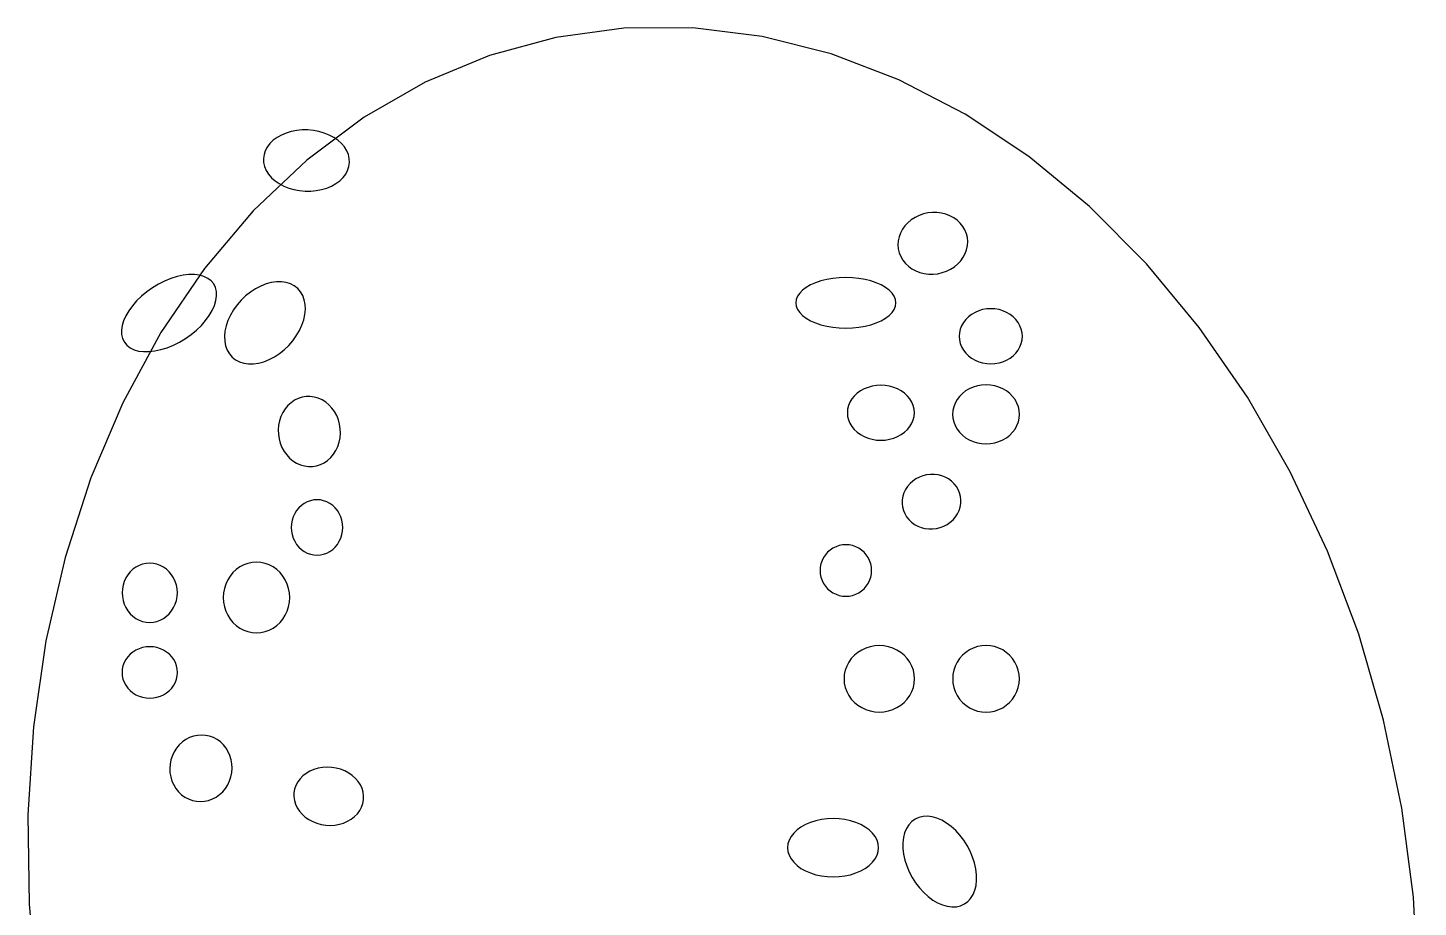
# Model space of a CAD drawing. Extents: x -1 to 217, y -22 to 302.
# Drawn here: x 97.8 to 125.52, y 85.3 to 102.83 of the extents above; entities that cross this region are included whole.
import ezdxf

# ---------------------------------------------------------------- set-up
doc = ezdxf.new("R2010")
doc.units = 0

msp = doc.modelspace()

# ---------------------------------------------------------------- linework, layer by layer
at = {"layer": 'ELLIPSES'}
for p, q in [((109.684, 102.818), (108.327, 102.634)), ((111.06, 102.825), (109.684, 102.818)), ((112.441, 102.655), (111.06, 102.825)), ((108.327, 102.634), (107.004, 102.275)), ((113.815, 102.309), (112.441, 102.655)), ((107.004, 102.275), (105.727, 101.744)), ((115.168, 101.791), (113.815, 102.309)), ((105.727, 101.744), (104.509, 101.046)), ((116.486, 101.105), (115.168, 101.791)), ((104.509, 101.046), (103.363, 100.188)), ((117.755, 100.26), (116.486, 101.105)), ((102.772, 100.639), (102.695, 100.583)), ((102.859, 100.688), (102.772, 100.639)), ((102.954, 100.728), (102.859, 100.688)), ((103.056, 100.759), (102.954, 100.728)), ((103.163, 100.78), (103.056, 100.759)), ((103.274, 100.79), (103.163, 100.78)), ((103.386, 100.79), (103.274, 100.79)), ((103.498, 100.78), (103.386, 100.79)), ((103.607, 100.759), (103.498, 100.78)), ((103.712, 100.729), (103.607, 100.759)), ((103.811, 100.689), (103.712, 100.729)), ((103.902, 100.64), (103.811, 100.689)), ((103.984, 100.584), (103.902, 100.64)), ((102.537, 100.376), (102.512, 100.298)), ((102.577, 100.45), (102.537, 100.376)), ((102.63, 100.519), (102.577, 100.45)), ((102.695, 100.583), (102.63, 100.519)), ((104.056, 100.52), (103.984, 100.584)), ((104.115, 100.451), (104.056, 100.52)), ((104.161, 100.377), (104.115, 100.451)), ((104.194, 100.3), (104.161, 100.377)), ((103.363, 100.188), (102.298, 99.18)), ((102.512, 100.298), (102.501, 100.219)), ((102.501, 100.219), (102.505, 100.139)), ((102.505, 100.139), (102.523, 100.06)), ((102.523, 100.06), (102.556, 99.983)), ((104.179, 99.984), (104.205, 100.061)), ((104.212, 100.221), (104.194, 100.3)), ((104.205, 100.061), (104.216, 100.141)), ((104.216, 100.141), (104.212, 100.221)), ((118.965, 99.263), (117.755, 100.26)), ((102.556, 99.983), (102.602, 99.909)), ((102.602, 99.909), (102.661, 99.839)), ((102.661, 99.839), (102.732, 99.776)), ((102.732, 99.776), (102.814, 99.72)), ((103.945, 99.721), (104.022, 99.777)), ((104.022, 99.777), (104.087, 99.841)), ((104.087, 99.841), (104.14, 99.91)), ((104.14, 99.91), (104.179, 99.984)), ((102.814, 99.72), (102.905, 99.671)), ((102.905, 99.671), (103.004, 99.631)), ((103.004, 99.631), (103.109, 99.601)), ((103.109, 99.601), (103.219, 99.58)), ((103.219, 99.58), (103.33, 99.57)), ((103.33, 99.57), (103.443, 99.57)), ((103.443, 99.57), (103.553, 99.58)), ((103.553, 99.58), (103.661, 99.601)), ((103.661, 99.601), (103.763, 99.632)), ((103.763, 99.632), (103.858, 99.672)), ((103.858, 99.672), (103.945, 99.721)), ((120.101, 98.124), (118.965, 99.263)), ((102.298, 99.18), (101.327, 98.03)), ((115.345, 98.942), (115.286, 98.879)), ((115.413, 98.999), (115.345, 98.942)), ((115.488, 99.047), (115.413, 98.999)), ((115.569, 99.086), (115.488, 99.047)), ((115.654, 99.116), (115.569, 99.086)), ((115.743, 99.136), (115.654, 99.116)), ((115.834, 99.146), (115.743, 99.136)), ((115.925, 99.145), (115.834, 99.146)), ((116.015, 99.133), (115.925, 99.145)), ((116.101, 99.112), (116.015, 99.133)), ((116.183, 99.08), (116.101, 99.112)), ((116.259, 99.039), (116.183, 99.08)), ((116.329, 98.989), (116.259, 99.039)), ((116.389, 98.932), (116.329, 98.989)), ((115.197, 98.736), (115.169, 98.658)), ((115.236, 98.81), (115.197, 98.736)), ((115.286, 98.879), (115.236, 98.81)), ((116.441, 98.867), (116.389, 98.932)), ((116.482, 98.797), (116.441, 98.867)), ((116.513, 98.722), (116.482, 98.797)), ((116.531, 98.644), (116.513, 98.722)), ((115.152, 98.578), (115.147, 98.498)), ((115.147, 98.498), (115.154, 98.418)), ((115.169, 98.658), (115.152, 98.578)), ((115.154, 98.418), (115.173, 98.34)), ((116.489, 98.327), (116.517, 98.404)), ((116.517, 98.404), (116.534, 98.484)), ((116.539, 98.565), (116.531, 98.644)), ((116.534, 98.484), (116.539, 98.565)), ((115.173, 98.34), (115.204, 98.265)), ((115.204, 98.265), (115.245, 98.195)), ((115.245, 98.195), (115.296, 98.131)), ((115.296, 98.131), (115.357, 98.073)), ((116.273, 98.064), (116.341, 98.12)), ((116.341, 98.12), (116.4, 98.184)), ((116.4, 98.184), (116.45, 98.253)), ((116.45, 98.253), (116.489, 98.327)), ((121.154, 96.854), (120.101, 98.124)), ((101.327, 98.03), (100.458, 96.751)), ((100.655, 97.83), (100.531, 97.779)), ((100.778, 97.869), (100.655, 97.83)), ((100.899, 97.895), (100.778, 97.869)), ((101.015, 97.909), (100.899, 97.895)), ((101.125, 97.909), (101.015, 97.909)), ((101.225, 97.896), (101.125, 97.909)), ((101.315, 97.87), (101.225, 97.896)), ((101.394, 97.832), (101.315, 97.87)), ((101.459, 97.782), (101.394, 97.832)), ((113.852, 97.833), (113.728, 97.811)), ((113.979, 97.846), (113.852, 97.833)), ((114.109, 97.85), (113.979, 97.846)), ((114.24, 97.846), (114.109, 97.85)), ((114.367, 97.833), (114.24, 97.846)), ((114.491, 97.811), (114.367, 97.833)), ((115.357, 98.073), (115.426, 98.023)), ((115.426, 98.023), (115.503, 97.982)), ((115.503, 97.982), (115.585, 97.951)), ((115.585, 97.951), (115.671, 97.929)), ((115.671, 97.929), (115.761, 97.918)), ((115.761, 97.918), (115.852, 97.917)), ((115.852, 97.917), (115.942, 97.926)), ((115.942, 97.926), (116.031, 97.946)), ((116.031, 97.946), (116.117, 97.976)), ((116.117, 97.976), (116.198, 98.016)), ((116.198, 98.016), (116.273, 98.064)), ((100.175, 97.566), (100.07, 97.479)), ((100.289, 97.646), (100.175, 97.566)), ((100.408, 97.718), (100.289, 97.646)), ((100.531, 97.779), (100.408, 97.718)), ((101.509, 97.721), (101.459, 97.782)), ((101.545, 97.65), (101.509, 97.721)), ((101.564, 97.57), (101.545, 97.65)), ((101.567, 97.483), (101.564, 97.57)), ((102.242, 97.559), (102.146, 97.483)), ((102.343, 97.625), (102.242, 97.559)), ((102.447, 97.679), (102.343, 97.625)), ((102.552, 97.721), (102.447, 97.679)), ((102.657, 97.75), (102.552, 97.721)), ((102.76, 97.764), (102.657, 97.75)), ((102.859, 97.765), (102.76, 97.764)), ((102.952, 97.752), (102.859, 97.765)), ((103.038, 97.725), (102.952, 97.752)), ((103.115, 97.685), (103.038, 97.725)), ((103.183, 97.632), (103.115, 97.685)), ((103.239, 97.567), (103.183, 97.632)), ((103.283, 97.492), (103.239, 97.567)), ((113.246, 97.598), (113.189, 97.539)), ((113.319, 97.653), (113.246, 97.598)), ((113.405, 97.702), (113.319, 97.653)), ((113.503, 97.746), (113.405, 97.702)), ((113.611, 97.782), (113.503, 97.746)), ((113.728, 97.811), (113.611, 97.782)), ((114.608, 97.782), (114.491, 97.811)), ((114.716, 97.746), (114.608, 97.782)), ((114.814, 97.702), (114.716, 97.746)), ((114.9, 97.653), (114.814, 97.702)), ((114.973, 97.598), (114.9, 97.653)), ((115.03, 97.539), (114.973, 97.598)), ((99.888, 97.288), (99.815, 97.188)), ((99.973, 97.386), (99.888, 97.288)), ((100.07, 97.479), (99.973, 97.386)), ((101.481, 97.193), (101.526, 97.293)), ((101.526, 97.293), (101.555, 97.39)), ((101.555, 97.39), (101.567, 97.483)), ((101.976, 97.304), (101.904, 97.205)), ((102.057, 97.397), (101.976, 97.304)), ((102.146, 97.483), (102.057, 97.397)), ((103.314, 97.407), (103.283, 97.492)), ((103.332, 97.314), (103.314, 97.407)), ((103.336, 97.216), (103.332, 97.314)), ((113.121, 97.411), (113.113, 97.346)), ((113.113, 97.346), (113.121, 97.28)), ((113.147, 97.476), (113.121, 97.411)), ((113.121, 97.28), (113.147, 97.215)), ((113.189, 97.539), (113.147, 97.476)), ((115.072, 97.476), (115.03, 97.539)), ((115.098, 97.411), (115.072, 97.476)), ((115.072, 97.215), (115.098, 97.28)), ((115.106, 97.346), (115.098, 97.411)), ((115.098, 97.28), (115.106, 97.346)), ((99.755, 97.088), (99.711, 96.988)), ((99.815, 97.188), (99.755, 97.088)), ((101.349, 96.993), (101.422, 97.093)), ((101.422, 97.093), (101.481, 97.193)), ((101.843, 97.101), (101.794, 96.994)), ((101.904, 97.205), (101.843, 97.101)), ((103.266, 96.899), (103.303, 97.006)), ((103.303, 97.006), (103.326, 97.112)), ((103.326, 97.112), (103.336, 97.216)), ((113.147, 97.215), (113.189, 97.152)), ((113.189, 97.152), (113.246, 97.093)), ((113.246, 97.093), (113.319, 97.038)), ((113.319, 97.038), (113.405, 96.989)), ((114.814, 96.989), (114.9, 97.038)), ((114.9, 97.038), (114.973, 97.093)), ((114.973, 97.093), (115.03, 97.152)), ((115.03, 97.152), (115.072, 97.215)), ((116.5, 97.013), (116.454, 96.953)), ((116.554, 97.067), (116.5, 97.013)), ((116.616, 97.114), (116.554, 97.067)), ((116.684, 97.154), (116.616, 97.114)), ((116.758, 97.186), (116.684, 97.154)), ((116.836, 97.209), (116.758, 97.186)), ((116.917, 97.223), (116.836, 97.209)), ((116.999, 97.228), (116.917, 97.223)), ((117.081, 97.223), (116.999, 97.228)), ((117.162, 97.209), (117.081, 97.223)), ((117.24, 97.186), (117.162, 97.209)), ((117.313, 97.154), (117.24, 97.186)), ((117.382, 97.114), (117.313, 97.154)), ((117.444, 97.067), (117.382, 97.114)), ((117.498, 97.013), (117.444, 97.067)), ((117.544, 96.953), (117.498, 97.013)), ((99.682, 96.891), (99.669, 96.798)), ((99.669, 96.798), (99.673, 96.711)), ((99.711, 96.988), (99.682, 96.891)), ((100.458, 96.751), (99.701, 95.355)), ((101.061, 96.715), (101.167, 96.802)), ((101.167, 96.802), (101.264, 96.895)), ((101.264, 96.895), (101.349, 96.993)), ((101.734, 96.781), (101.725, 96.678)), ((101.758, 96.887), (101.734, 96.781)), ((101.794, 96.994), (101.758, 96.887)), ((103.156, 96.688), (103.217, 96.792)), ((103.217, 96.792), (103.266, 96.899)), ((113.405, 96.989), (113.503, 96.945)), ((113.503, 96.945), (113.611, 96.909)), ((113.611, 96.909), (113.728, 96.88)), ((113.728, 96.88), (113.852, 96.858)), ((113.852, 96.858), (113.979, 96.845)), ((113.979, 96.845), (114.109, 96.841)), ((114.109, 96.841), (114.24, 96.845)), ((114.24, 96.845), (114.367, 96.858)), ((114.367, 96.858), (114.491, 96.88)), ((114.491, 96.88), (114.608, 96.909)), ((114.608, 96.909), (114.716, 96.945)), ((114.716, 96.945), (114.814, 96.989)), ((116.375, 96.75), (116.369, 96.679)), ((116.391, 96.821), (116.375, 96.75)), ((116.417, 96.889), (116.391, 96.821)), ((116.454, 96.953), (116.417, 96.889)), ((117.58, 96.889), (117.544, 96.953)), ((117.607, 96.821), (117.58, 96.889)), ((117.623, 96.75), (117.607, 96.821)), ((117.628, 96.679), (117.623, 96.75)), ((122.112, 95.467), (121.154, 96.854)), ((99.673, 96.711), (99.692, 96.631)), ((99.692, 96.631), (99.728, 96.56)), ((99.728, 96.56), (99.778, 96.499)), ((99.778, 96.499), (99.843, 96.449)), ((99.843, 96.449), (99.921, 96.411)), ((100.458, 96.412), (100.582, 96.451)), ((100.582, 96.451), (100.706, 96.502)), ((100.706, 96.502), (100.829, 96.563)), ((100.829, 96.563), (100.948, 96.635)), ((100.948, 96.635), (101.061, 96.715)), ((101.725, 96.678), (101.729, 96.579)), ((101.729, 96.579), (101.746, 96.486)), ((101.746, 96.486), (101.778, 96.402)), ((102.914, 96.41), (103.004, 96.496)), ((103.004, 96.496), (103.085, 96.589)), ((103.085, 96.589), (103.156, 96.688)), ((116.369, 96.679), (116.375, 96.607)), ((116.375, 96.607), (116.391, 96.537)), ((116.391, 96.537), (116.417, 96.469)), ((116.417, 96.469), (116.454, 96.404)), ((117.544, 96.404), (117.58, 96.469)), ((117.58, 96.469), (117.607, 96.537)), ((117.607, 96.537), (117.623, 96.607)), ((117.623, 96.607), (117.628, 96.679)), ((99.921, 96.411), (100.012, 96.385)), ((100.012, 96.385), (100.112, 96.372)), ((100.112, 96.372), (100.221, 96.373)), ((100.221, 96.373), (100.337, 96.386)), ((100.337, 96.386), (100.458, 96.412)), ((101.778, 96.402), (101.822, 96.326)), ((101.822, 96.326), (101.878, 96.262)), ((101.878, 96.262), (101.945, 96.209)), ((101.945, 96.209), (102.023, 96.168)), ((102.023, 96.168), (102.109, 96.141)), ((102.404, 96.143), (102.509, 96.172)), ((102.509, 96.172), (102.614, 96.214)), ((102.614, 96.214), (102.718, 96.268)), ((102.718, 96.268), (102.819, 96.334)), ((102.819, 96.334), (102.914, 96.41)), ((116.454, 96.404), (116.5, 96.344)), ((116.5, 96.344), (116.554, 96.29)), ((116.554, 96.29), (116.616, 96.243)), ((116.616, 96.243), (116.684, 96.203)), ((116.684, 96.203), (116.758, 96.171)), ((116.758, 96.171), (116.836, 96.148)), ((117.162, 96.148), (117.24, 96.171)), ((117.24, 96.171), (117.313, 96.203)), ((117.313, 96.203), (117.382, 96.243)), ((117.382, 96.243), (117.444, 96.29)), ((117.444, 96.29), (117.498, 96.344)), ((117.498, 96.344), (117.544, 96.404)), ((102.109, 96.141), (102.202, 96.128)), ((102.202, 96.128), (102.301, 96.129)), ((102.301, 96.129), (102.404, 96.143)), ((116.836, 96.148), (116.917, 96.134)), ((116.917, 96.134), (116.999, 96.13)), ((116.999, 96.13), (117.081, 96.134)), ((117.081, 96.134), (117.162, 96.148)), ((114.474, 95.629), (114.401, 95.59)), ((114.552, 95.661), (114.474, 95.629)), ((114.635, 95.684), (114.552, 95.661)), ((114.721, 95.698), (114.635, 95.684)), ((114.808, 95.703), (114.721, 95.698)), ((114.895, 95.698), (114.808, 95.703)), ((114.981, 95.684), (114.895, 95.698)), ((115.064, 95.661), (114.981, 95.684)), ((115.142, 95.629), (115.064, 95.661)), ((115.215, 95.59), (115.142, 95.629)), ((116.57, 95.631), (116.497, 95.588)), ((116.648, 95.665), (116.57, 95.631)), ((116.731, 95.69), (116.648, 95.665)), ((116.816, 95.705), (116.731, 95.69)), ((116.904, 95.71), (116.816, 95.705)), ((116.991, 95.705), (116.904, 95.71)), ((117.076, 95.69), (116.991, 95.705)), ((117.159, 95.665), (117.076, 95.69)), ((117.237, 95.631), (117.159, 95.665)), ((117.31, 95.588), (117.237, 95.631)), ((99.701, 95.355), (99.062, 93.856)), ((103.052, 95.355), (102.989, 95.299)), ((103.12, 95.402), (103.052, 95.355)), ((103.194, 95.438), (103.12, 95.402)), ((103.272, 95.463), (103.194, 95.438)), ((103.352, 95.477), (103.272, 95.463)), ((103.433, 95.478), (103.352, 95.477)), ((103.514, 95.467), (103.433, 95.478)), ((103.593, 95.445), (103.514, 95.467)), ((103.669, 95.411), (103.593, 95.445)), ((103.741, 95.367), (103.669, 95.411)), ((103.807, 95.312), (103.741, 95.367)), ((114.19, 95.365), (114.162, 95.297)), ((114.229, 95.429), (114.19, 95.365)), ((114.278, 95.488), (114.229, 95.429)), ((114.335, 95.542), (114.278, 95.488)), ((114.401, 95.59), (114.335, 95.542)), ((115.281, 95.542), (115.215, 95.59)), ((115.338, 95.488), (115.281, 95.542)), ((115.387, 95.429), (115.338, 95.488)), ((115.426, 95.365), (115.387, 95.429)), ((115.454, 95.297), (115.426, 95.365)), ((116.287, 95.347), (116.259, 95.275)), ((116.326, 95.416), (116.287, 95.347)), ((116.374, 95.48), (116.326, 95.416)), ((116.432, 95.538), (116.374, 95.48)), ((116.497, 95.588), (116.432, 95.538)), ((117.375, 95.538), (117.31, 95.588)), ((117.433, 95.48), (117.375, 95.538)), ((117.481, 95.416), (117.433, 95.48)), ((117.52, 95.347), (117.481, 95.416)), ((117.548, 95.275), (117.52, 95.347)), ((122.966, 93.975), (122.112, 95.467)), ((102.849, 95.08), (102.82, 94.995)), ((102.887, 95.16), (102.849, 95.08)), ((102.934, 95.233), (102.887, 95.16)), ((102.989, 95.299), (102.934, 95.233)), ((103.867, 95.249), (103.807, 95.312)), ((103.918, 95.177), (103.867, 95.249)), ((103.961, 95.099), (103.918, 95.177)), ((103.995, 95.015), (103.961, 95.099)), ((114.145, 95.226), (114.139, 95.155)), ((114.139, 95.155), (114.145, 95.083)), ((114.162, 95.297), (114.145, 95.226)), ((114.145, 95.083), (114.162, 95.013)), ((115.471, 95.226), (115.454, 95.297)), ((115.454, 95.013), (115.471, 95.083)), ((115.477, 95.155), (115.471, 95.226)), ((115.471, 95.083), (115.477, 95.155)), ((116.242, 95.2), (116.237, 95.123)), ((116.237, 95.123), (116.242, 95.046)), ((116.259, 95.275), (116.242, 95.2)), ((117.565, 95.2), (117.548, 95.275)), ((117.57, 95.123), (117.565, 95.2)), ((117.565, 95.046), (117.57, 95.123)), ((102.802, 94.907), (102.795, 94.816)), ((102.795, 94.816), (102.798, 94.725)), ((102.82, 94.995), (102.802, 94.907)), ((104.019, 94.927), (103.995, 95.015)), ((104.033, 94.837), (104.019, 94.927)), ((104.036, 94.746), (104.033, 94.837)), ((114.162, 95.013), (114.19, 94.945)), ((114.19, 94.945), (114.229, 94.881)), ((114.229, 94.881), (114.278, 94.821)), ((114.278, 94.821), (114.335, 94.767)), ((115.281, 94.767), (115.338, 94.821)), ((115.338, 94.821), (115.387, 94.881)), ((115.387, 94.881), (115.426, 94.945)), ((115.426, 94.945), (115.454, 95.013)), ((116.242, 95.046), (116.259, 94.971)), ((116.259, 94.971), (116.287, 94.899)), ((116.287, 94.899), (116.326, 94.83)), ((116.326, 94.83), (116.374, 94.766)), ((117.433, 94.766), (117.481, 94.83)), ((117.481, 94.83), (117.52, 94.899)), ((117.52, 94.899), (117.548, 94.971)), ((117.548, 94.971), (117.565, 95.046)), ((102.798, 94.725), (102.811, 94.634)), ((102.811, 94.634), (102.835, 94.546)), ((102.835, 94.546), (102.869, 94.463)), ((103.982, 94.482), (104.01, 94.566)), ((104.01, 94.566), (104.028, 94.655)), ((104.028, 94.655), (104.036, 94.746)), ((114.335, 94.767), (114.401, 94.72)), ((114.401, 94.72), (114.474, 94.68)), ((114.474, 94.68), (114.552, 94.648)), ((114.552, 94.648), (114.635, 94.625)), ((114.635, 94.625), (114.721, 94.611)), ((114.721, 94.611), (114.808, 94.607)), ((114.808, 94.607), (114.895, 94.611)), ((114.895, 94.611), (114.981, 94.625)), ((114.981, 94.625), (115.064, 94.648)), ((115.064, 94.648), (115.142, 94.68)), ((115.142, 94.68), (115.215, 94.72)), ((115.215, 94.72), (115.281, 94.767)), ((116.374, 94.766), (116.432, 94.708)), ((116.432, 94.708), (116.497, 94.658)), ((116.497, 94.658), (116.57, 94.615)), ((116.57, 94.615), (116.648, 94.581)), ((116.648, 94.581), (116.731, 94.556)), ((116.731, 94.556), (116.816, 94.541)), ((116.816, 94.541), (116.904, 94.536)), ((116.904, 94.536), (116.991, 94.541)), ((116.991, 94.541), (117.076, 94.556)), ((117.076, 94.556), (117.159, 94.581)), ((117.159, 94.581), (117.237, 94.615)), ((117.237, 94.615), (117.31, 94.658)), ((117.31, 94.658), (117.375, 94.708)), ((117.375, 94.708), (117.433, 94.766)), ((102.869, 94.463), (102.912, 94.384)), ((102.912, 94.384), (102.964, 94.313)), ((102.964, 94.313), (103.023, 94.249)), ((103.023, 94.249), (103.089, 94.195)), ((103.779, 94.206), (103.841, 94.263)), ((103.841, 94.263), (103.897, 94.328)), ((103.897, 94.328), (103.944, 94.402)), ((103.944, 94.402), (103.982, 94.482)), ((103.089, 94.195), (103.161, 94.15)), ((103.161, 94.15), (103.237, 94.116)), ((103.237, 94.116), (103.316, 94.094)), ((103.316, 94.094), (103.397, 94.084)), ((103.397, 94.084), (103.478, 94.085)), ((103.478, 94.085), (103.559, 94.098)), ((103.559, 94.098), (103.636, 94.123)), ((103.636, 94.123), (103.71, 94.159)), ((103.71, 94.159), (103.779, 94.206)), ((123.708, 92.394), (122.966, 93.975)), ((99.062, 93.856), (98.549, 92.269)), ((115.34, 93.687), (115.3, 93.625)), ((115.389, 93.743), (115.34, 93.687)), ((115.444, 93.794), (115.389, 93.743)), ((115.507, 93.837), (115.444, 93.794)), ((115.574, 93.872), (115.507, 93.837)), ((115.646, 93.899), (115.574, 93.872)), ((115.72, 93.918), (115.646, 93.899)), ((115.797, 93.927), (115.72, 93.918)), ((115.873, 93.926), (115.797, 93.927)), ((115.949, 93.917), (115.873, 93.926)), ((116.022, 93.898), (115.949, 93.917)), ((116.092, 93.871), (116.022, 93.898)), ((116.157, 93.835), (116.092, 93.871)), ((116.217, 93.792), (116.157, 93.835)), ((116.269, 93.741), (116.217, 93.792)), ((116.314, 93.685), (116.269, 93.741)), ((116.35, 93.623), (116.314, 93.685)), ((103.436, 93.402), (103.372, 93.379)), ((103.502, 93.417), (103.436, 93.402)), ((103.569, 93.421), (103.502, 93.417)), ((103.635, 93.417), (103.569, 93.421)), ((103.701, 93.402), (103.635, 93.417)), ((103.765, 93.379), (103.701, 93.402)), ((115.234, 93.42), (115.232, 93.349)), ((115.246, 93.491), (115.234, 93.42)), ((115.268, 93.56), (115.246, 93.491)), ((115.3, 93.625), (115.268, 93.56)), ((116.377, 93.557), (116.35, 93.623)), ((116.395, 93.488), (116.377, 93.557)), ((116.403, 93.417), (116.395, 93.488)), ((116.4, 93.346), (116.403, 93.417)), ((103.125, 93.145), (103.095, 93.08)), ((103.162, 93.205), (103.125, 93.145)), ((103.206, 93.259), (103.162, 93.205)), ((103.256, 93.307), (103.206, 93.259)), ((103.312, 93.347), (103.256, 93.307)), ((103.372, 93.379), (103.312, 93.347)), ((103.825, 93.347), (103.765, 93.379)), ((103.881, 93.307), (103.825, 93.347)), ((103.931, 93.259), (103.881, 93.307)), ((103.975, 93.205), (103.931, 93.259)), ((104.012, 93.145), (103.975, 93.205)), ((104.042, 93.08), (104.012, 93.145)), ((115.232, 93.349), (115.24, 93.278)), ((115.24, 93.278), (115.257, 93.21)), ((115.257, 93.21), (115.284, 93.144)), ((115.284, 93.144), (115.321, 93.082)), ((116.294, 93.08), (116.335, 93.141)), ((116.335, 93.141), (116.366, 93.207)), ((116.366, 93.207), (116.388, 93.276)), ((116.388, 93.276), (116.4, 93.346)), ((103.06, 92.941), (103.056, 92.869)), ((103.056, 92.869), (103.06, 92.797)), ((103.073, 93.012), (103.06, 92.941)), ((103.095, 93.08), (103.073, 93.012)), ((104.064, 93.012), (104.042, 93.08)), ((104.077, 92.941), (104.064, 93.012)), ((104.081, 92.869), (104.077, 92.941)), ((104.077, 92.797), (104.081, 92.869)), ((115.321, 93.082), (115.365, 93.025)), ((115.365, 93.025), (115.418, 92.975)), ((115.418, 92.975), (115.477, 92.931)), ((115.477, 92.931), (115.542, 92.896)), ((115.542, 92.896), (115.612, 92.868)), ((115.612, 92.868), (115.686, 92.85)), ((115.686, 92.85), (115.761, 92.84)), ((115.761, 92.84), (115.838, 92.84)), ((115.838, 92.84), (115.914, 92.849)), ((115.914, 92.849), (115.989, 92.867)), ((115.989, 92.867), (116.06, 92.894)), ((116.06, 92.894), (116.128, 92.93)), ((116.128, 92.93), (116.19, 92.973)), ((116.19, 92.973), (116.246, 93.023)), ((116.246, 93.023), (116.294, 93.08)), ((103.06, 92.797), (103.073, 92.726)), ((103.073, 92.726), (103.095, 92.657)), ((103.095, 92.657), (103.125, 92.593)), ((103.125, 92.593), (103.162, 92.532)), ((103.975, 92.532), (104.012, 92.593)), ((104.012, 92.593), (104.042, 92.657)), ((104.042, 92.657), (104.064, 92.726)), ((104.064, 92.726), (104.077, 92.797)), ((103.162, 92.532), (103.206, 92.478)), ((103.206, 92.478), (103.256, 92.43)), ((103.256, 92.43), (103.312, 92.39)), ((103.312, 92.39), (103.372, 92.358)), ((103.372, 92.358), (103.436, 92.335)), ((103.436, 92.335), (103.502, 92.321)), ((103.502, 92.321), (103.569, 92.316)), ((103.569, 92.316), (103.635, 92.321)), ((103.635, 92.321), (103.701, 92.335)), ((103.701, 92.335), (103.765, 92.358)), ((103.765, 92.358), (103.825, 92.39)), ((103.825, 92.39), (103.881, 92.43)), ((103.881, 92.43), (103.931, 92.478)), ((103.931, 92.478), (103.975, 92.532)), ((113.702, 92.324), (113.665, 92.268)), ((113.746, 92.375), (113.702, 92.324)), ((113.797, 92.419), (113.746, 92.375)), ((113.853, 92.456), (113.797, 92.419)), ((113.913, 92.486), (113.853, 92.456)), ((113.977, 92.508), (113.913, 92.486)), ((114.042, 92.521), (113.977, 92.508)), ((114.109, 92.525), (114.042, 92.521)), ((114.177, 92.521), (114.109, 92.525)), ((114.242, 92.508), (114.177, 92.521)), ((114.306, 92.486), (114.242, 92.508)), ((114.366, 92.456), (114.306, 92.486)), ((114.422, 92.419), (114.366, 92.456)), ((114.473, 92.375), (114.422, 92.419)), ((114.517, 92.324), (114.473, 92.375)), ((114.554, 92.268), (114.517, 92.324)), ((124.331, 90.74), (123.708, 92.394)), ((98.549, 92.269), (98.165, 90.61)), ((99.9, 92.035), (99.846, 91.984)), ((99.96, 92.078), (99.9, 92.035)), ((100.024, 92.112), (99.96, 92.078)), ((100.092, 92.137), (100.024, 92.112)), ((100.163, 92.152), (100.092, 92.137)), ((100.235, 92.157), (100.163, 92.152)), ((100.307, 92.152), (100.235, 92.157)), ((100.377, 92.137), (100.307, 92.152)), ((100.445, 92.112), (100.377, 92.137)), ((100.51, 92.078), (100.445, 92.112)), ((100.57, 92.035), (100.51, 92.078)), ((100.624, 91.984), (100.57, 92.035)), ((101.959, 92.03), (101.893, 91.969)), ((102.031, 92.081), (101.959, 92.03)), ((102.108, 92.121), (102.031, 92.081)), ((102.19, 92.151), (102.108, 92.121)), ((102.276, 92.169), (102.19, 92.151)), ((102.362, 92.175), (102.276, 92.169)), ((102.448, 92.169), (102.362, 92.175)), ((102.534, 92.151), (102.448, 92.169)), ((102.616, 92.121), (102.534, 92.151)), ((102.693, 92.081), (102.616, 92.121)), ((102.765, 92.03), (102.693, 92.081)), ((102.831, 91.969), (102.765, 92.03)), ((113.6, 92.079), (113.596, 92.011)), ((113.596, 92.011), (113.6, 91.944)), ((113.613, 92.144), (113.6, 92.079)), ((113.635, 92.208), (113.613, 92.144)), ((113.665, 92.268), (113.635, 92.208)), ((114.584, 92.208), (114.554, 92.268)), ((114.606, 92.144), (114.584, 92.208)), ((114.619, 92.079), (114.606, 92.144)), ((114.623, 92.011), (114.619, 92.079)), ((114.619, 91.944), (114.623, 92.011)), ((99.726, 91.793), (99.703, 91.72)), ((99.758, 91.862), (99.726, 91.793)), ((99.798, 91.926), (99.758, 91.862)), ((99.846, 91.984), (99.798, 91.926)), ((100.671, 91.926), (100.624, 91.984)), ((100.711, 91.862), (100.671, 91.926)), ((100.743, 91.793), (100.711, 91.862)), ((100.766, 91.72), (100.743, 91.793)), ((101.75, 91.741), (101.722, 91.654)), ((101.788, 91.823), (101.75, 91.741)), ((101.836, 91.9), (101.788, 91.823)), ((101.893, 91.969), (101.836, 91.9)), ((102.888, 91.9), (102.831, 91.969)), ((102.936, 91.823), (102.888, 91.9)), ((102.974, 91.741), (102.936, 91.823)), ((103.002, 91.654), (102.974, 91.741)), ((113.6, 91.944), (113.613, 91.879)), ((113.613, 91.879), (113.635, 91.815)), ((113.635, 91.815), (113.665, 91.755)), ((113.665, 91.755), (113.702, 91.699)), ((114.517, 91.699), (114.554, 91.755)), ((114.554, 91.755), (114.584, 91.815)), ((114.584, 91.815), (114.606, 91.879)), ((114.606, 91.879), (114.619, 91.944)), ((99.689, 91.644), (99.685, 91.567)), ((99.685, 91.567), (99.689, 91.49)), ((99.703, 91.72), (99.689, 91.644)), ((99.689, 91.49), (99.703, 91.414)), ((100.78, 91.644), (100.766, 91.72)), ((100.766, 91.414), (100.78, 91.49)), ((100.785, 91.567), (100.78, 91.644)), ((100.78, 91.49), (100.785, 91.567)), ((101.705, 91.564), (101.699, 91.472)), ((101.699, 91.472), (101.705, 91.38)), ((101.722, 91.654), (101.705, 91.564)), ((103.019, 91.564), (103.002, 91.654)), ((103.025, 91.472), (103.019, 91.564)), ((103.019, 91.38), (103.025, 91.472)), ((113.702, 91.699), (113.746, 91.648)), ((113.746, 91.648), (113.797, 91.604)), ((113.797, 91.604), (113.853, 91.567)), ((113.853, 91.567), (113.913, 91.537)), ((113.913, 91.537), (113.977, 91.515)), ((113.977, 91.515), (114.042, 91.502)), ((114.042, 91.502), (114.109, 91.498)), ((114.109, 91.498), (114.177, 91.502)), ((114.177, 91.502), (114.242, 91.515)), ((114.242, 91.515), (114.306, 91.537)), ((114.306, 91.537), (114.366, 91.567)), ((114.366, 91.567), (114.422, 91.604)), ((114.422, 91.604), (114.473, 91.648)), ((114.473, 91.648), (114.517, 91.699)), ((99.703, 91.414), (99.726, 91.341)), ((99.726, 91.341), (99.758, 91.272)), ((99.758, 91.272), (99.798, 91.208)), ((99.798, 91.208), (99.846, 91.15)), ((100.624, 91.15), (100.671, 91.208)), ((100.671, 91.208), (100.711, 91.272)), ((100.711, 91.272), (100.743, 91.341)), ((100.743, 91.341), (100.766, 91.414)), ((101.705, 91.38), (101.722, 91.29)), ((101.722, 91.29), (101.75, 91.203)), ((101.75, 91.203), (101.788, 91.12)), ((102.936, 91.12), (102.974, 91.203)), ((102.974, 91.203), (103.002, 91.29)), ((103.002, 91.29), (103.019, 91.38)), ((99.846, 91.15), (99.9, 91.099)), ((99.9, 91.099), (99.96, 91.056)), ((99.96, 91.056), (100.024, 91.022)), ((100.024, 91.022), (100.092, 90.997)), ((100.092, 90.997), (100.163, 90.982)), ((100.163, 90.982), (100.235, 90.977)), ((100.235, 90.977), (100.307, 90.982)), ((100.307, 90.982), (100.377, 90.997)), ((100.377, 90.997), (100.445, 91.022)), ((100.445, 91.022), (100.51, 91.056)), ((100.51, 91.056), (100.57, 91.099)), ((100.57, 91.099), (100.624, 91.15)), ((101.788, 91.12), (101.836, 91.044)), ((101.836, 91.044), (101.893, 90.975)), ((101.893, 90.975), (101.959, 90.914)), ((101.959, 90.914), (102.031, 90.863)), ((102.693, 90.863), (102.765, 90.914)), ((102.765, 90.914), (102.831, 90.975)), ((102.831, 90.975), (102.888, 91.044)), ((102.888, 91.044), (102.936, 91.12)), ((102.031, 90.863), (102.108, 90.822)), ((102.108, 90.822), (102.19, 90.793)), ((102.19, 90.793), (102.276, 90.775)), ((102.276, 90.775), (102.362, 90.769)), ((102.362, 90.769), (102.448, 90.775)), ((102.448, 90.775), (102.534, 90.793)), ((102.534, 90.793), (102.616, 90.822)), ((102.616, 90.822), (102.693, 90.863)), ((124.827, 89.028), (124.331, 90.74)), ((98.165, 90.61), (97.916, 88.894)), ((99.898, 90.386), (99.844, 90.342)), ((99.959, 90.423), (99.898, 90.386)), ((100.023, 90.453), (99.959, 90.423)), ((100.092, 90.475), (100.023, 90.453)), ((100.163, 90.488), (100.092, 90.475)), ((100.235, 90.492), (100.163, 90.488)), ((100.307, 90.488), (100.235, 90.492)), ((100.378, 90.475), (100.307, 90.488)), ((100.446, 90.453), (100.378, 90.475)), ((100.511, 90.423), (100.446, 90.453)), ((100.571, 90.386), (100.511, 90.423)), ((100.625, 90.342), (100.571, 90.386)), ((114.348, 90.378), (114.279, 90.321)), ((114.425, 90.426), (114.348, 90.378)), ((114.507, 90.465), (114.425, 90.426)), ((114.594, 90.493), (114.507, 90.465)), ((114.684, 90.51), (114.594, 90.493)), ((114.776, 90.515), (114.684, 90.51)), ((114.868, 90.51), (114.776, 90.515)), ((114.958, 90.493), (114.868, 90.51)), ((115.045, 90.465), (114.958, 90.493)), ((115.128, 90.426), (115.045, 90.465)), ((115.204, 90.378), (115.128, 90.426)), ((115.273, 90.321), (115.204, 90.378)), ((116.499, 90.379), (116.434, 90.322)), ((116.571, 90.428), (116.499, 90.379)), ((116.649, 90.466), (116.571, 90.428)), ((116.732, 90.494), (116.649, 90.466)), ((116.817, 90.511), (116.732, 90.494)), ((116.904, 90.517), (116.817, 90.511)), ((116.99, 90.511), (116.904, 90.517)), ((117.075, 90.494), (116.99, 90.511)), ((117.158, 90.466), (117.075, 90.494)), ((117.236, 90.428), (117.158, 90.466)), ((117.308, 90.379), (117.236, 90.428)), ((117.373, 90.322), (117.308, 90.379)), ((99.701, 90.112), (99.687, 90.046)), ((99.724, 90.176), (99.701, 90.112)), ((99.756, 90.236), (99.724, 90.176)), ((99.796, 90.292), (99.756, 90.236)), ((99.844, 90.342), (99.796, 90.292)), ((100.673, 90.292), (100.625, 90.342)), ((100.713, 90.236), (100.673, 90.292)), ((100.745, 90.176), (100.713, 90.236)), ((100.768, 90.112), (100.745, 90.176)), ((100.783, 90.046), (100.768, 90.112)), ((114.127, 90.106), (114.097, 90.024)), ((114.167, 90.184), (114.127, 90.106)), ((114.218, 90.256), (114.167, 90.184)), ((114.279, 90.321), (114.218, 90.256)), ((115.334, 90.256), (115.273, 90.321)), ((115.385, 90.184), (115.334, 90.256)), ((115.426, 90.106), (115.385, 90.184)), ((115.455, 90.024), (115.426, 90.106)), ((116.29, 90.107), (116.262, 90.024)), ((116.328, 90.185), (116.29, 90.107)), ((116.377, 90.257), (116.328, 90.185)), ((116.434, 90.322), (116.377, 90.257)), ((117.43, 90.257), (117.373, 90.322)), ((117.479, 90.185), (117.43, 90.257)), ((117.517, 90.107), (117.479, 90.185)), ((117.545, 90.024), (117.517, 90.107)), ((99.687, 90.046), (99.682, 89.98)), ((99.682, 89.98), (99.687, 89.913)), ((99.687, 89.913), (99.701, 89.847)), ((99.701, 89.847), (99.724, 89.783)), ((100.745, 89.783), (100.768, 89.847)), ((100.768, 89.847), (100.783, 89.913)), ((100.787, 89.98), (100.783, 90.046)), ((100.783, 89.913), (100.787, 89.98)), ((114.079, 89.939), (114.073, 89.853)), ((114.073, 89.853), (114.079, 89.766)), ((114.097, 90.024), (114.079, 89.939)), ((115.473, 89.939), (115.455, 90.024)), ((115.479, 89.853), (115.473, 89.939)), ((115.473, 89.766), (115.479, 89.853)), ((116.245, 89.939), (116.239, 89.853)), ((116.239, 89.853), (116.245, 89.766)), ((116.262, 90.024), (116.245, 89.939)), ((117.562, 89.939), (117.545, 90.024)), ((117.568, 89.853), (117.562, 89.939)), ((117.562, 89.766), (117.568, 89.853)), ((99.724, 89.783), (99.756, 89.723)), ((99.756, 89.723), (99.796, 89.667)), ((99.796, 89.667), (99.844, 89.617)), ((99.844, 89.617), (99.898, 89.573)), ((99.898, 89.573), (99.959, 89.536)), ((99.959, 89.536), (100.023, 89.506)), ((100.446, 89.506), (100.511, 89.536)), ((100.511, 89.536), (100.571, 89.573)), ((100.571, 89.573), (100.625, 89.617)), ((100.625, 89.617), (100.673, 89.667)), ((100.673, 89.667), (100.713, 89.723)), ((100.713, 89.723), (100.745, 89.783)), ((114.079, 89.766), (114.097, 89.681)), ((114.097, 89.681), (114.127, 89.599)), ((114.127, 89.599), (114.167, 89.521)), ((114.167, 89.521), (114.218, 89.449)), ((115.334, 89.449), (115.385, 89.521)), ((115.385, 89.521), (115.426, 89.599)), ((115.426, 89.599), (115.455, 89.681)), ((115.455, 89.681), (115.473, 89.766)), ((116.245, 89.766), (116.262, 89.681)), ((116.262, 89.681), (116.29, 89.598)), ((116.29, 89.598), (116.328, 89.52)), ((116.328, 89.52), (116.377, 89.448)), ((117.43, 89.448), (117.479, 89.52)), ((117.479, 89.52), (117.517, 89.598)), ((117.517, 89.598), (117.545, 89.681)), ((117.545, 89.681), (117.562, 89.766)), ((100.023, 89.506), (100.092, 89.484)), ((100.092, 89.484), (100.163, 89.471)), ((100.163, 89.471), (100.235, 89.467)), ((100.235, 89.467), (100.307, 89.471)), ((100.307, 89.471), (100.378, 89.484)), ((100.378, 89.484), (100.446, 89.506)), ((114.218, 89.449), (114.279, 89.384)), ((114.279, 89.384), (114.348, 89.327)), ((114.348, 89.327), (114.425, 89.279)), ((114.425, 89.279), (114.507, 89.24)), ((114.507, 89.24), (114.594, 89.212)), ((114.958, 89.212), (115.045, 89.24)), ((115.045, 89.24), (115.128, 89.279)), ((115.128, 89.279), (115.204, 89.327)), ((115.204, 89.327), (115.273, 89.384)), ((115.273, 89.384), (115.334, 89.449)), ((116.377, 89.448), (116.434, 89.383)), ((116.434, 89.383), (116.499, 89.326)), ((116.499, 89.326), (116.571, 89.277)), ((116.571, 89.277), (116.649, 89.239)), ((116.649, 89.239), (116.732, 89.211)), ((117.075, 89.211), (117.158, 89.239)), ((117.158, 89.239), (117.236, 89.277)), ((117.236, 89.277), (117.308, 89.326)), ((117.308, 89.326), (117.373, 89.383)), ((117.373, 89.383), (117.43, 89.448)), ((114.594, 89.212), (114.684, 89.195)), ((114.684, 89.195), (114.776, 89.19)), ((114.776, 89.19), (114.868, 89.195)), ((114.868, 89.195), (114.958, 89.212)), ((116.732, 89.211), (116.817, 89.194)), ((116.817, 89.194), (116.904, 89.188)), ((116.904, 89.188), (116.99, 89.194)), ((116.99, 89.194), (117.075, 89.211)), ((125.192, 87.276), (124.827, 89.028)), ((97.916, 88.894), (97.804, 87.14)), ((101.104, 88.708), (101.027, 88.68)), ((101.184, 88.725), (101.104, 88.708)), ((101.265, 88.731), (101.184, 88.725)), ((101.346, 88.725), (101.265, 88.731)), ((101.426, 88.708), (101.346, 88.725)), ((101.503, 88.681), (101.426, 88.708)), ((100.768, 88.471), (100.722, 88.399)), ((100.823, 88.536), (100.768, 88.471)), ((100.885, 88.594), (100.823, 88.536)), ((100.953, 88.642), (100.885, 88.594)), ((101.027, 88.68), (100.953, 88.642)), ((101.575, 88.643), (101.503, 88.681)), ((101.642, 88.595), (101.575, 88.643)), ((101.702, 88.538), (101.642, 88.595)), ((101.755, 88.473), (101.702, 88.538)), ((101.799, 88.401), (101.755, 88.473)), ((100.64, 88.155), (100.634, 88.068)), ((100.658, 88.24), (100.64, 88.155)), ((100.685, 88.322), (100.658, 88.24)), ((100.722, 88.399), (100.685, 88.322)), ((101.834, 88.323), (101.799, 88.401)), ((101.858, 88.241), (101.834, 88.323)), ((101.873, 88.157), (101.858, 88.241)), ((101.877, 88.07), (101.873, 88.157)), ((100.634, 88.068), (100.638, 87.982)), ((100.638, 87.982), (100.652, 87.897)), ((100.652, 87.897), (100.677, 87.815)), ((101.826, 87.817), (101.853, 87.899)), ((101.853, 87.899), (101.87, 87.984)), ((101.87, 87.984), (101.877, 88.07)), ((103.231, 87.86), (103.184, 87.797)), ((103.288, 87.918), (103.231, 87.86)), ((103.353, 87.968), (103.288, 87.918)), ((103.426, 88.011), (103.353, 87.968)), ((103.506, 88.045), (103.426, 88.011)), ((103.591, 88.07), (103.506, 88.045)), ((103.679, 88.086), (103.591, 88.07)), ((103.77, 88.091), (103.679, 88.086)), ((103.861, 88.087), (103.77, 88.091)), ((103.951, 88.073), (103.861, 88.087)), ((104.039, 88.049), (103.951, 88.073)), ((104.122, 88.016), (104.039, 88.049)), ((104.2, 87.975), (104.122, 88.016)), ((104.271, 87.925), (104.2, 87.975)), ((104.335, 87.869), (104.271, 87.925)), ((104.389, 87.806), (104.335, 87.869)), ((100.677, 87.815), (100.712, 87.738)), ((100.712, 87.738), (100.756, 87.666)), ((100.756, 87.666), (100.809, 87.601)), ((100.809, 87.601), (100.869, 87.544)), ((101.626, 87.545), (101.688, 87.602)), ((101.688, 87.602), (101.742, 87.668)), ((101.742, 87.668), (101.789, 87.74)), ((101.789, 87.74), (101.826, 87.817)), ((103.109, 87.582), (103.107, 87.506)), ((103.122, 87.657), (103.109, 87.582)), ((103.147, 87.729), (103.122, 87.657)), ((103.184, 87.797), (103.147, 87.729)), ((104.433, 87.739), (104.389, 87.806)), ((104.466, 87.667), (104.433, 87.739)), ((104.488, 87.593), (104.466, 87.667)), ((104.498, 87.517), (104.488, 87.593)), ((100.869, 87.544), (100.936, 87.496)), ((100.936, 87.496), (101.008, 87.458)), ((101.008, 87.458), (101.085, 87.43)), ((101.085, 87.43), (101.164, 87.414)), ((101.164, 87.414), (101.245, 87.408)), ((101.245, 87.408), (101.327, 87.414)), ((101.327, 87.414), (101.407, 87.431)), ((101.407, 87.431), (101.484, 87.459)), ((101.484, 87.459), (101.558, 87.497)), ((101.558, 87.497), (101.626, 87.545)), ((103.107, 87.506), (103.117, 87.431)), ((103.117, 87.431), (103.139, 87.357)), ((103.139, 87.357), (103.173, 87.285)), ((104.458, 87.295), (104.483, 87.367)), ((104.483, 87.367), (104.497, 87.442)), ((104.497, 87.442), (104.498, 87.517)), ((97.804, 87.14), (97.829, 85.364)), ((103.173, 87.285), (103.217, 87.217)), ((103.217, 87.217), (103.271, 87.155)), ((103.271, 87.155), (103.334, 87.098)), ((103.334, 87.098), (103.405, 87.049)), ((103.405, 87.049), (103.483, 87.007)), ((104.179, 87.013), (104.252, 87.055)), ((104.252, 87.055), (104.318, 87.106)), ((104.318, 87.106), (104.375, 87.163)), ((104.375, 87.163), (104.422, 87.227)), ((104.422, 87.227), (104.458, 87.295)), ((113.508, 87.024), (113.402, 86.99)), ((113.621, 87.048), (113.508, 87.024)), ((113.737, 87.063), (113.621, 87.048)), ((113.856, 87.068), (113.737, 87.063)), ((113.974, 87.063), (113.856, 87.068)), ((114.09, 87.048), (113.974, 87.063)), ((114.203, 87.024), (114.09, 87.048)), ((114.309, 86.99), (114.203, 87.024)), ((115.489, 87.058), (115.422, 87.009)), ((115.565, 87.092), (115.489, 87.058)), ((115.648, 87.111), (115.565, 87.092)), ((115.737, 87.115), (115.648, 87.111)), ((115.829, 87.104), (115.737, 87.115)), ((115.925, 87.077), (115.829, 87.104)), ((116.021, 87.035), (115.925, 87.077)), ((116.117, 86.979), (116.021, 87.035)), ((125.423, 85.502), (125.192, 87.276)), ((103.483, 87.007), (103.567, 86.974)), ((103.567, 86.974), (103.654, 86.951)), ((103.654, 86.951), (103.744, 86.937)), ((103.744, 86.937), (103.836, 86.932)), ((103.836, 86.932), (103.926, 86.938)), ((103.926, 86.938), (104.014, 86.954)), ((104.014, 86.954), (104.099, 86.979)), ((104.099, 86.979), (104.179, 87.013)), ((113.07, 86.778), (113.018, 86.709)), ((113.136, 86.841), (113.07, 86.778)), ((113.214, 86.898), (113.136, 86.841)), ((113.303, 86.948), (113.214, 86.898)), ((113.402, 86.99), (113.303, 86.948)), ((114.408, 86.948), (114.309, 86.99)), ((114.497, 86.898), (114.408, 86.948)), ((114.575, 86.841), (114.497, 86.898)), ((114.641, 86.778), (114.575, 86.841)), ((114.693, 86.709), (114.641, 86.778)), ((115.28, 86.785), (115.256, 86.689)), ((115.316, 86.871), (115.28, 86.785)), ((115.364, 86.946), (115.316, 86.871)), ((115.422, 87.009), (115.364, 86.946)), ((116.21, 86.911), (116.117, 86.979)), ((116.299, 86.83), (116.21, 86.911)), ((116.383, 86.739), (116.299, 86.83)), ((112.956, 86.563), (112.949, 86.487)), ((112.949, 86.487), (112.956, 86.411)), ((112.98, 86.637), (112.956, 86.563)), ((113.018, 86.709), (112.98, 86.637)), ((114.731, 86.637), (114.693, 86.709)), ((114.755, 86.563), (114.731, 86.637)), ((114.762, 86.487), (114.755, 86.563)), ((114.755, 86.411), (114.762, 86.487)), ((115.256, 86.689), (115.245, 86.584)), ((115.245, 86.584), (115.246, 86.474)), ((115.246, 86.474), (115.259, 86.359)), ((116.46, 86.638), (116.383, 86.739)), ((116.529, 86.531), (116.46, 86.638)), ((116.588, 86.417), (116.529, 86.531)), ((112.956, 86.411), (112.98, 86.337)), ((112.98, 86.337), (113.018, 86.265)), ((113.018, 86.265), (113.07, 86.196)), ((113.07, 86.196), (113.136, 86.133)), ((114.575, 86.133), (114.641, 86.196)), ((114.641, 86.196), (114.693, 86.265)), ((114.693, 86.265), (114.731, 86.337)), ((114.731, 86.337), (114.755, 86.411)), ((115.259, 86.359), (115.285, 86.241)), ((115.285, 86.241), (115.323, 86.123)), ((116.637, 86.301), (116.588, 86.417)), ((116.675, 86.183), (116.637, 86.301)), ((113.136, 86.133), (113.214, 86.076)), ((113.214, 86.076), (113.303, 86.026)), ((113.303, 86.026), (113.402, 85.984)), ((113.402, 85.984), (113.508, 85.95)), ((113.508, 85.95), (113.621, 85.926)), ((113.621, 85.926), (113.737, 85.911)), ((113.974, 85.911), (114.09, 85.926)), ((114.09, 85.926), (114.203, 85.95)), ((114.203, 85.95), (114.309, 85.984)), ((114.309, 85.984), (114.408, 86.026)), ((114.408, 86.026), (114.497, 86.076)), ((114.497, 86.076), (114.575, 86.133)), ((115.323, 86.123), (115.372, 86.006)), ((115.372, 86.006), (115.431, 85.893)), ((116.701, 86.065), (116.675, 86.183)), ((116.715, 85.95), (116.701, 86.065)), ((116.716, 85.839), (116.715, 85.95)), ((113.737, 85.911), (113.856, 85.906)), ((113.856, 85.906), (113.974, 85.911)), ((115.431, 85.893), (115.5, 85.785)), ((115.5, 85.785), (115.577, 85.685)), ((115.577, 85.685), (115.661, 85.594)), ((116.644, 85.552), (116.68, 85.639)), ((116.68, 85.639), (116.704, 85.735)), ((116.704, 85.735), (116.716, 85.839)), ((97.829, 85.364), (97.992, 83.585)), ((115.661, 85.594), (115.75, 85.513)), ((115.75, 85.513), (115.844, 85.444)), ((115.844, 85.444), (115.939, 85.388)), ((115.939, 85.388), (116.036, 85.347)), ((116.395, 85.332), (116.471, 85.366)), ((116.471, 85.366), (116.539, 85.415)), ((116.539, 85.415), (116.597, 85.477)), ((116.597, 85.477), (116.644, 85.552)), ((125.517, 83.722), (125.423, 85.502)), ((116.036, 85.347), (116.131, 85.32)), ((116.131, 85.32), (116.224, 85.309)), ((116.224, 85.309), (116.312, 85.312)), ((116.312, 85.312), (116.395, 85.332))]:
    msp.add_line(p, q, dxfattribs=at)

doc.saveas('drawing.dxf')
